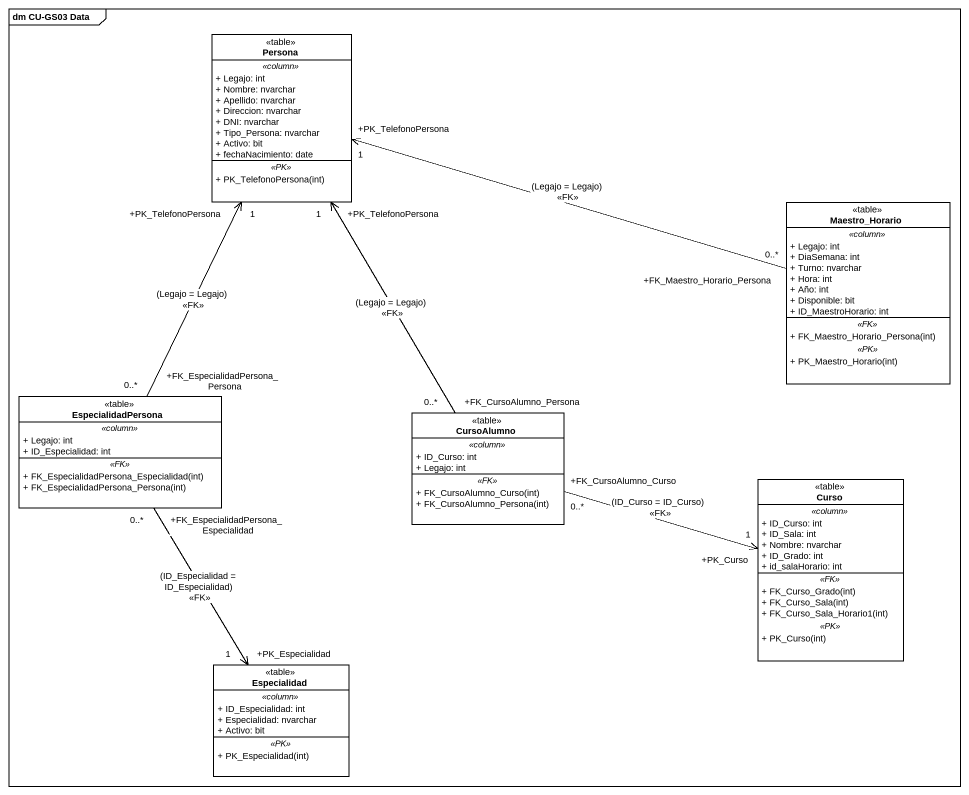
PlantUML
@startuml
mainframe dm CU-GS03 Data
hide circle
hide empty members
skinparam classAttributeIconSize 0
class Persona <<table>> {
  .. <<column>> ..
  + Legajo: int
  + Nombre: nvarchar
  + Apellido: nvarchar
  + Direccion: nvarchar
  + DNI: nvarchar
  + Tipo_Persona: nvarchar
  + Activo: bit
  + fechaNacimiento: date
  .. <<PK>> ..
  + PK_TelefonoPersona(int)
}
class Maestro_Horario <<table>> {
  .. <<column>> ..
  + Legajo: int
  + DiaSemana: int
  + Turno: nvarchar
  + Hora: int
  + Año: int
  + Disponible: bit
  + ID_MaestroHorario: int
  .. <<FK>> ..
  + FK_Maestro_Horario_Persona(int)
  .. <<PK>> ..
  + PK_Maestro_Horario(int)
}
class EspecialidadPersona <<table>> {
  .. <<column>> ..
  + Legajo: int
  + ID_Especialidad: int
  .. <<FK>> ..
  + FK_EspecialidadPersona_Especialidad(int)
  + FK_EspecialidadPersona_Persona(int)
}
class CursoAlumno <<table>> {
  .. <<column>> ..
  + ID_Curso: int
  + Legajo: int
  .. <<FK>> ..
  + FK_CursoAlumno_Curso(int)
  + FK_CursoAlumno_Persona(int)
}
class Curso <<table>> {
  .. <<column>> ..
  + ID_Curso: int
  + ID_Sala: int
  + Nombre: nvarchar
  + ID_Grado: int
  + id_salaHorario: int
  .. <<FK>> ..
  + FK_Curso_Grado(int)
  + FK_Curso_Sala(int)
  + FK_Curso_Sala_Horario1(int)
  .. <<PK>> ..
  + PK_Curso(int)
}
class Especialidad <<table>> {
  .. <<column>> ..
  + ID_Especialidad: int
  + Especialidad: nvarchar
  + Activo: bit
  .. <<PK>> ..
  + PK_Especialidad(int)
}
Maestro_Horario "+FK_Maestro_Horario_Persona\n0..*" -left-> "+PK_TelefonoPersona\n1" Persona : (Legajo = Legajo)\n<<FK>>
EspecialidadPersona "+FK_EspecialidadPersona_Persona\n0..*" -up-> "+PK_TelefonoPersona\n1" Persona : (Legajo = Legajo)\n<<FK>>
EspecialidadPersona "+FK_EspecialidadPersona_Especialidad\n0..*" --> "+PK_Especialidad\n1" Especialidad : (ID_Especialidad = ID_Especialidad)\n<<FK>>
CursoAlumno "+FK_CursoAlumno_Persona\n0..*" -up-> "+PK_TelefonoPersona\n1" Persona : (Legajo = Legajo)\n<<FK>>
CursoAlumno "+FK_CursoAlumno_Curso\n0..*" -right-> "+PK_Curso\n1" Curso : (ID_Curso = ID_Curso)\n<<FK>>
@enduml
